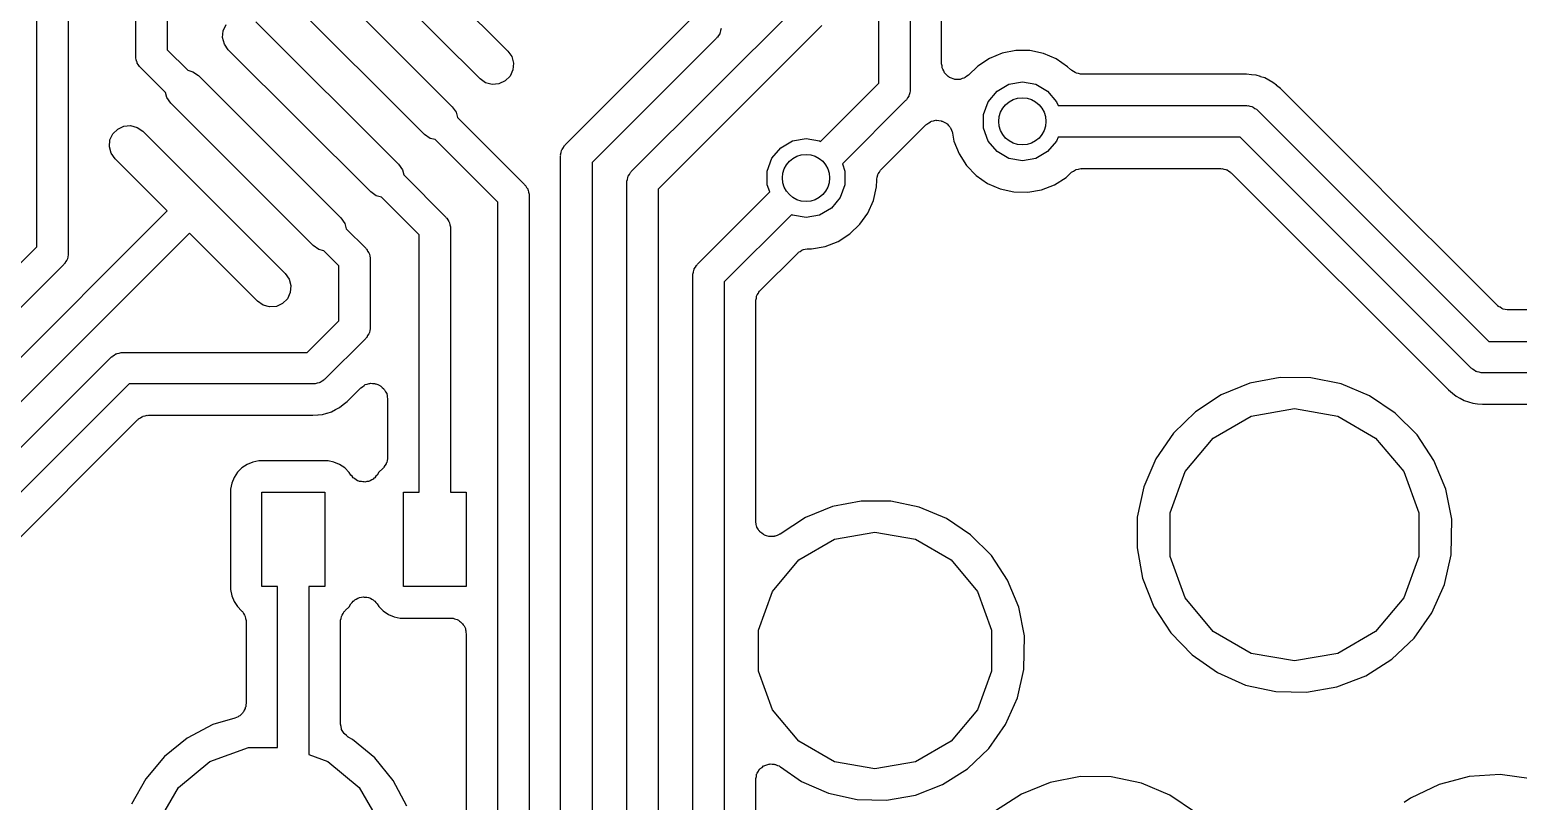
# Model space of a CAD drawing. Extents: x 69.6 to 139.6, y -158 to -61.
# Drawn here: x 106.91 to 116.38, y -113.48 to -108.57 of the extents above; entities that cross this region are included whole.
import ezdxf

# ---------------------------------------------------------------- set-up
doc = ezdxf.new("R2010")
doc.units = 0
doc.header["$MEASUREMENT"] = 0
doc.layers.add('BLACK', color=7, linetype='CONTINUOUS')

msp = doc.modelspace()

# ---------------------------------------------------------------- linework, layer by layer
at = {"layer": 'Black'}
for p, q in [((106.96, -109.949), (106.96, -105.315)), ((107.16, -105.356), (107.16, -109.99)), ((107.589, -108.736), (107.589, -105.461)), ((107.789, -105.503), (107.789, -108.695)), ((112.512, -107.106), (112.512, -108.947)), ((112.312, -108.906), (112.312, -107.147)), ((109.048, -107.797), (109.954, -108.703)), ((112.712, -108.784), (112.712, -107.95)), ((109.778, -108.879), (108.872, -107.973)), ((108.695, -108.151), (109.6, -109.057)), ((109.424, -109.233), (108.518, -108.327)), ((110.739, -109.469), (111.78, -108.429)), ((108.145, -108.573), (108.163, -108.534)), ((108.353, -108.517), (109.259, -109.423)), ((110.319, -109.299), (111.11, -108.509)), ((108.141, -108.616), (108.145, -108.573)), ((108.152, -108.658), (108.141, -108.616)), ((111.281, -108.621), (110.49, -109.411)), ((111.951, -108.541), (110.91, -109.581)), ((111.283, -108.617), (111.281, -108.621)), ((111.287, -108.614), (111.283, -108.617)), ((111.293, -108.603), (111.287, -108.614)), ((111.301, -108.592), (111.293, -108.603)), ((111.302, -108.588), (111.301, -108.592)), ((111.304, -108.584), (111.302, -108.588)), ((111.306, -108.571), (111.304, -108.584)), ((111.31, -108.559), (111.306, -108.571)), ((107.789, -108.695), (107.919, -108.825)), ((108.177, -108.694), (108.152, -108.658)), ((109.083, -109.599), (108.177, -108.694)), ((109.954, -108.703), (109.979, -108.738)), ((113.097, -108.716), (113.016, -108.749)), ((113.184, -108.7), (113.097, -108.716)), ((113.272, -108.7), (113.184, -108.7)), ((113.359, -108.718), (113.272, -108.7)), ((113.44, -108.752), (113.359, -108.718)), ((107.589, -108.741), (107.589, -108.736)), ((107.589, -108.745), (107.589, -108.741)), ((107.592, -108.758), (107.589, -108.745)), ((107.595, -108.771), (107.592, -108.758)), ((107.597, -108.774), (107.595, -108.771)), ((107.598, -108.779), (107.597, -108.774)), ((107.605, -108.789), (107.598, -108.779)), ((107.612, -108.801), (107.605, -108.789)), ((107.615, -108.804), (107.612, -108.801)), ((107.618, -108.807), (107.615, -108.804)), ((107.777, -108.967), (107.618, -108.807)), ((109.979, -108.738), (109.99, -108.78)), ((109.99, -108.78), (109.986, -108.823)), ((112.715, -108.796), (112.712, -108.784)), ((112.716, -108.809), (112.715, -108.796)), ((112.718, -108.813), (112.716, -108.809)), ((112.719, -108.818), (112.718, -108.813)), ((112.725, -108.829), (112.719, -108.818)), ((112.942, -108.798), (112.882, -108.856)), ((113.016, -108.749), (112.942, -108.798)), ((113.513, -108.802), (113.44, -108.752)), ((113.532, -108.82), (113.513, -108.802)), ((107.919, -108.825), (107.951, -108.834)), ((107.951, -108.834), (107.987, -108.859)), ((107.987, -108.859), (108.893, -109.764)), ((109.813, -108.904), (109.778, -108.879)), ((109.855, -108.915), (109.813, -108.904)), ((109.898, -108.911), (109.855, -108.915)), ((109.937, -108.893), (109.898, -108.911)), ((109.968, -108.862), (109.937, -108.893)), ((109.986, -108.823), (109.968, -108.862)), ((111.941, -109.277), (112.312, -108.906)), ((112.73, -108.841), (112.725, -108.829)), ((112.733, -108.844), (112.73, -108.841)), ((112.736, -108.848), (112.733, -108.844)), ((112.746, -108.856), (112.736, -108.848)), ((112.754, -108.865), (112.746, -108.856)), ((112.759, -108.868), (112.754, -108.865)), ((112.762, -108.871), (112.759, -108.868)), ((112.774, -108.875), (112.762, -108.871)), ((112.786, -108.88), (112.774, -108.875)), ((112.791, -108.881), (112.786, -108.88)), ((112.795, -108.883), (112.791, -108.881)), ((112.808, -108.883), (112.795, -108.883)), ((112.82, -108.884), (112.808, -108.883)), ((112.825, -108.883), (112.82, -108.884)), ((112.83, -108.883), (112.825, -108.883)), ((112.842, -108.878), (112.83, -108.883)), ((112.854, -108.875), (112.842, -108.878)), ((112.858, -108.872), (112.854, -108.875)), ((112.862, -108.871), (112.858, -108.872)), ((112.872, -108.863), (112.862, -108.871)), ((112.882, -108.856), (112.872, -108.863)), ((113.139, -108.914), (113.225, -108.899)), ((113.225, -108.899), (113.311, -108.914)), ((113.536, -108.823), (113.532, -108.82)), ((113.539, -108.827), (113.536, -108.823)), ((113.55, -108.833), (113.539, -108.827)), ((113.56, -108.84), (113.55, -108.833)), ((113.565, -108.842), (113.56, -108.84)), ((113.569, -108.844), (113.565, -108.842)), ((113.581, -108.846), (113.569, -108.844)), ((113.594, -108.85), (113.581, -108.846)), ((113.598, -108.849), (113.594, -108.85)), ((113.603, -108.85), (113.598, -108.849)), ((114.65, -108.85), (113.603, -108.85)), ((114.681, -108.854), (114.65, -108.85)), ((114.682, -108.854), (114.681, -108.854)), ((114.711, -108.857), (114.682, -108.854)), ((114.682, -108.854), (114.682, -108.854)), ((114.738, -108.865), (114.711, -108.857)), ((114.739, -108.865), (114.738, -108.865)), ((114.739, -108.866), (114.739, -108.865)), ((114.767, -108.874), (114.739, -108.866)), ((114.792, -108.888), (114.767, -108.874)), ((114.793, -108.888), (114.792, -108.888)), ((114.792, -108.888), (114.792, -108.888)), ((114.818, -108.902), (114.793, -108.888)), ((114.84, -108.92), (114.818, -108.902)), ((107.786, -108.999), (107.777, -108.967)), ((107.811, -109.035), (107.786, -108.999)), ((112.496, -109), (112.489, -109.012)), ((112.503, -108.99), (112.496, -109)), ((112.504, -108.986), (112.503, -108.99)), ((112.506, -108.982), (112.504, -108.986)), ((112.509, -108.969), (112.506, -108.982)), ((112.512, -108.956), (112.509, -108.969)), ((112.512, -108.947), (112.512, -108.952)), ((112.512, -108.952), (112.512, -108.956)), ((113.008, -109.025), (113.064, -108.958)), ((113.064, -108.958), (113.139, -108.914)), ((113.311, -108.914), (113.386, -108.958)), ((113.386, -108.958), (113.442, -109.025)), ((114.84, -108.921), (114.84, -108.92)), ((114.841, -108.921), (114.84, -108.921)), ((114.866, -108.941), (114.841, -108.921)), ((115.495, -109.571), (114.866, -108.941)), ((108.717, -109.94), (107.811, -109.035)), ((109.6, -109.057), (109.625, -109.092)), ((109.625, -109.092), (109.634, -109.125)), ((112.483, -109.018), (112.081, -109.421)), ((112.486, -109.015), (112.483, -109.018)), ((112.489, -109.012), (112.486, -109.015)), ((112.978, -109.106), (113.008, -109.025)), ((113.442, -109.025), (113.452, -109.05)), ((113.452, -109.05), (114.65, -109.05)), ((114.65, -109.05), (114.654, -109.051)), ((114.654, -109.051), (114.659, -109.05)), ((114.659, -109.05), (114.671, -109.054)), ((114.671, -109.054), (114.684, -109.056)), ((114.684, -109.056), (114.688, -109.058)), ((114.688, -109.058), (114.692, -109.059)), ((114.692, -109.059), (114.703, -109.067)), ((114.703, -109.067), (114.714, -109.073)), ((114.714, -109.073), (114.717, -109.077)), ((114.717, -109.077), (114.721, -109.079)), ((114.721, -109.079), (116.191, -110.55)), ((107.474, -109.199), (107.513, -109.18)), ((107.513, -109.18), (107.556, -109.177)), ((107.556, -109.177), (107.598, -109.188)), ((107.598, -109.188), (107.633, -109.213)), ((109.634, -109.125), (110.061, -109.552)), ((112.328, -109.456), (112.612, -109.172)), ((112.612, -109.172), (112.615, -109.17)), ((112.615, -109.17), (112.618, -109.167)), ((112.618, -109.167), (112.63, -109.16)), ((112.63, -109.16), (112.641, -109.152)), ((112.641, -109.152), (112.644, -109.151)), ((112.644, -109.151), (112.648, -109.149)), ((112.648, -109.149), (112.661, -109.147)), ((112.661, -109.147), (112.674, -109.143)), ((112.674, -109.143), (112.678, -109.144)), ((112.678, -109.144), (112.682, -109.143)), ((112.682, -109.143), (112.695, -109.145)), ((112.695, -109.145), (112.709, -109.146)), ((112.709, -109.146), (112.712, -109.148)), ((112.712, -109.148), (112.716, -109.149)), ((112.716, -109.149), (112.728, -109.155)), ((112.728, -109.155), (112.74, -109.161)), ((112.74, -109.161), (112.743, -109.164)), ((112.743, -109.164), (112.747, -109.166)), ((112.747, -109.166), (112.755, -109.176)), ((112.755, -109.176), (112.765, -109.185)), ((112.765, -109.185), (112.766, -109.189)), ((112.766, -109.189), (112.769, -109.192)), ((112.769, -109.192), (112.774, -109.205)), ((112.978, -109.194), (112.978, -109.106)), ((113.008, -109.275), (112.978, -109.194)), ((107.421, -109.311), (107.425, -109.268)), ((107.425, -109.268), (107.443, -109.229)), ((107.443, -109.229), (107.474, -109.199)), ((107.633, -109.213), (108.539, -110.118)), ((109.46, -109.258), (109.424, -109.233)), ((109.492, -109.266), (109.46, -109.258)), ((109.89, -109.664), (109.492, -109.266)), ((111.689, -109.318), (111.764, -109.274)), ((111.764, -109.274), (111.85, -109.259)), ((111.85, -109.259), (111.936, -109.274)), ((111.936, -109.274), (111.941, -109.277)), ((112.774, -109.205), (112.779, -109.217)), ((112.779, -109.217), (112.78, -109.221)), ((112.78, -109.221), (112.781, -109.225)), ((112.781, -109.225), (112.79, -109.275)), ((112.79, -109.275), (112.823, -109.357)), ((113.064, -109.342), (113.008, -109.275)), ((113.442, -109.275), (113.386, -109.342)), ((113.452, -109.25), (113.442, -109.275)), ((114.609, -109.25), (113.452, -109.25)), ((116.079, -110.721), (114.609, -109.25)), ((107.432, -109.353), (107.421, -109.311)), ((107.457, -109.389), (107.432, -109.353)), ((110.29, -109.361), (110.294, -109.349)), ((110.291, -109.366), (110.29, -109.361)), ((110.29, -109.37), (110.291, -109.366)), ((110.29, -115.229), (110.29, -109.37)), ((110.294, -109.349), (110.296, -109.336)), ((110.296, -109.336), (110.298, -109.332)), ((110.298, -109.332), (110.299, -109.328)), ((110.299, -109.328), (110.307, -109.317)), ((110.307, -109.317), (110.313, -109.306)), ((110.313, -109.306), (110.317, -109.303)), ((110.317, -109.303), (110.319, -109.299)), ((111.603, -109.466), (111.633, -109.385)), ((111.633, -109.385), (111.689, -109.318)), ((112.823, -109.357), (112.871, -109.431)), ((113.139, -109.386), (113.064, -109.342)), ((113.225, -109.401), (113.139, -109.386)), ((113.311, -109.386), (113.225, -109.401)), ((113.386, -109.342), (113.311, -109.386)), ((107.789, -109.72), (107.457, -109.389)), ((109.259, -109.423), (109.284, -109.459)), ((109.284, -109.459), (109.293, -109.491)), ((110.49, -109.411), (110.49, -115.27)), ((110.727, -109.487), (110.733, -109.476)), ((110.733, -109.476), (110.737, -109.473)), ((110.737, -109.473), (110.739, -109.469)), ((111.603, -109.554), (111.603, -109.466)), ((112.081, -109.421), (112.097, -109.466)), ((112.097, -109.466), (112.097, -109.554)), ((112.308, -109.484), (112.316, -109.473)), ((112.316, -109.473), (112.323, -109.461)), ((112.323, -109.461), (112.326, -109.459)), ((112.326, -109.459), (112.328, -109.456)), ((112.871, -109.431), (112.932, -109.494)), ((113.503, -109.506), (113.534, -109.478)), ((113.534, -109.478), (113.536, -109.476)), ((113.536, -109.476), (113.538, -109.473)), ((113.538, -109.473), (113.551, -109.466)), ((113.551, -109.466), (113.562, -109.458)), ((113.562, -109.458), (113.566, -109.458)), ((113.566, -109.458), (113.568, -109.456)), ((113.568, -109.456), (113.582, -109.454)), ((113.582, -109.454), (113.596, -109.45)), ((113.596, -109.45), (113.599, -109.451)), ((113.599, -109.451), (113.603, -109.45)), ((113.603, -109.45), (114.484, -109.45)), ((114.484, -109.45), (114.489, -109.451)), ((114.489, -109.451), (114.493, -109.45)), ((114.493, -109.45), (114.506, -109.454)), ((114.506, -109.454), (114.519, -109.456)), ((114.519, -109.456), (114.522, -109.458)), ((114.522, -109.458), (114.527, -109.459)), ((114.527, -109.459), (114.537, -109.467)), ((114.537, -109.467), (114.549, -109.473)), ((114.549, -109.473), (114.551, -109.477)), ((114.551, -109.477), (114.555, -109.479)), ((114.555, -109.479), (115.934, -110.859)), ((109.293, -109.491), (109.56, -109.759)), ((110.061, -109.552), (110.063, -109.555)), ((110.063, -109.555), (110.067, -109.558)), ((110.067, -109.558), (110.073, -109.57)), ((110.073, -109.57), (110.081, -109.58)), ((110.71, -109.531), (110.714, -109.519)), ((110.711, -109.536), (110.71, -109.531)), ((110.71, -109.54), (110.711, -109.536)), ((110.71, -115.539), (110.71, -109.54)), ((110.714, -109.519), (110.716, -109.506)), ((110.716, -109.506), (110.718, -109.502)), ((110.718, -109.502), (110.719, -109.498)), ((110.719, -109.498), (110.727, -109.487)), ((111.619, -109.599), (111.603, -109.554)), ((112.097, -109.554), (112.067, -109.635)), ((112.279, -109.653), (112.298, -109.567)), ((112.298, -109.567), (112.299, -109.525)), ((112.299, -109.518), (112.303, -109.505)), ((112.3, -109.522), (112.299, -109.518)), ((112.299, -109.525), (112.3, -109.522)), ((112.303, -109.505), (112.306, -109.491)), ((112.306, -109.491), (112.307, -109.488)), ((112.307, -109.488), (112.308, -109.484)), ((112.932, -109.494), (113.004, -109.545)), ((113.004, -109.545), (113.085, -109.58)), ((113.347, -109.586), (113.429, -109.554)), ((113.429, -109.554), (113.503, -109.506)), ((115.524, -109.6), (115.495, -109.571)), ((109.118, -109.624), (109.083, -109.599)), ((109.151, -109.633), (109.118, -109.624)), ((109.39, -109.871), (109.151, -109.633)), ((109.89, -114.899), (109.89, -109.664)), ((110.081, -109.58), (110.082, -109.585)), ((110.082, -109.585), (110.084, -109.588)), ((110.084, -109.588), (110.086, -109.601)), ((110.086, -109.601), (110.09, -109.614)), ((110.09, -109.614), (110.089, -109.618)), ((110.089, -109.618), (110.09, -109.623)), ((110.09, -109.623), (110.09, -114.94)), ((110.91, -109.581), (110.91, -115.58)), ((111.159, -110.059), (111.619, -109.599)), ((112.067, -109.635), (112.011, -109.702)), ((112.243, -109.733), (112.279, -109.653)), ((113.085, -109.58), (113.171, -109.599)), ((113.171, -109.599), (113.26, -109.601)), ((113.26, -109.601), (113.347, -109.586)), ((116.11, -110.185), (115.524, -109.6)), ((115.524, -109.6), (115.524, -109.6)), ((104.379, -113.129), (107.789, -109.72)), ((108.893, -109.764), (108.917, -109.8)), ((109.56, -109.759), (109.563, -109.763)), ((109.563, -109.763), (109.566, -109.766)), ((111.759, -109.743), (111.33, -110.171)), ((111.764, -109.746), (111.759, -109.743)), ((111.85, -109.761), (111.764, -109.746)), ((111.936, -109.746), (111.85, -109.761)), ((112.011, -109.702), (111.936, -109.746)), ((112.192, -109.805), (112.243, -109.733)), ((108.917, -109.8), (108.926, -109.833)), ((108.926, -109.833), (109.051, -109.957)), ((109.566, -109.766), (109.573, -109.777)), ((109.573, -109.777), (109.58, -109.788)), ((109.58, -109.788), (109.581, -109.792)), ((109.581, -109.792), (109.584, -109.796)), ((109.584, -109.796), (109.586, -109.808)), ((109.586, -109.808), (109.589, -109.821)), ((109.589, -109.821), (109.589, -109.825)), ((109.589, -109.825), (109.59, -109.83)), ((109.59, -109.83), (109.59, -111.51)), ((112.128, -109.866), (112.192, -109.805)), ((104.259, -112.65), (106.96, -109.949)), ((107.93, -109.861), (104.55, -113.241)), ((108.363, -110.294), (107.93, -109.861)), ((108.752, -109.965), (108.717, -109.94)), ((109.39, -111.51), (109.39, -109.871)), ((111.885, -109.961), (111.972, -109.946)), ((111.972, -109.946), (112.054, -109.914)), ((112.054, -109.914), (112.128, -109.866)), ((107.143, -110.043), (107.137, -110.054)), ((107.151, -110.032), (107.143, -110.043)), ((107.152, -110.028), (107.151, -110.032)), ((107.154, -110.024), (107.152, -110.028)), ((107.156, -110.011), (107.154, -110.024)), ((107.16, -109.999), (107.156, -110.011)), ((107.16, -109.99), (107.159, -109.994)), ((107.159, -109.994), (107.16, -109.999)), ((108.785, -109.974), (108.752, -109.965)), ((108.88, -110.069), (108.785, -109.974)), ((109.051, -109.957), (109.053, -109.961)), ((109.053, -109.961), (109.057, -109.964)), ((109.057, -109.964), (109.063, -109.975)), ((109.063, -109.975), (109.071, -109.986)), ((109.071, -109.986), (109.072, -109.99)), ((109.072, -109.99), (109.074, -109.994)), ((109.074, -109.994), (109.076, -110.007)), ((109.076, -110.007), (109.08, -110.019)), ((109.08, -110.019), (109.079, -110.024)), ((109.079, -110.024), (109.08, -110.028)), ((109.08, -110.028), (109.08, -110.46)), ((111.559, -110.225), (111.795, -109.99)), ((111.795, -109.99), (111.799, -109.987)), ((111.799, -109.987), (111.803, -109.983)), ((111.803, -109.983), (111.813, -109.977)), ((111.813, -109.977), (111.823, -109.97)), ((111.823, -109.97), (111.828, -109.968)), ((111.828, -109.968), (111.833, -109.966)), ((111.833, -109.966), (111.845, -109.964)), ((111.845, -109.964), (111.857, -109.961)), ((111.857, -109.961), (111.862, -109.961)), ((111.862, -109.961), (111.867, -109.96)), ((111.867, -109.96), (111.885, -109.961)), ((107.131, -110.061), (104.371, -112.821)), ((107.133, -110.057), (107.131, -110.061)), ((107.137, -110.054), (107.133, -110.057)), ((108.539, -110.118), (108.564, -110.154)), ((108.88, -110.419), (108.88, -110.069)), ((111.13, -110.121), (111.134, -110.109)), ((111.131, -110.126), (111.13, -110.121)), ((111.13, -110.13), (111.131, -110.126)), ((111.13, -115.759), (111.13, -110.13)), ((111.134, -110.109), (111.136, -110.096)), ((111.136, -110.096), (111.138, -110.092)), ((111.138, -110.092), (111.139, -110.088)), ((111.139, -110.088), (111.147, -110.077)), ((111.147, -110.077), (111.153, -110.066)), ((111.153, -110.066), (111.157, -110.063)), ((111.157, -110.063), (111.159, -110.059)), ((108.564, -110.154), (108.575, -110.195)), ((108.575, -110.195), (108.571, -110.239)), ((111.33, -110.171), (111.33, -115.8)), ((111.547, -110.243), (111.553, -110.231)), ((111.553, -110.231), (111.557, -110.229)), ((111.557, -110.229), (111.559, -110.225)), ((116.139, -110.215), (116.11, -110.185)), ((116.245, -110.321), (116.139, -110.215)), ((108.398, -110.319), (108.363, -110.294)), ((108.44, -110.33), (108.398, -110.319)), ((108.483, -110.327), (108.44, -110.33)), ((108.522, -110.308), (108.483, -110.327)), ((108.553, -110.278), (108.522, -110.308)), ((108.571, -110.239), (108.553, -110.278)), ((111.53, -110.287), (111.534, -110.274)), ((111.531, -110.291), (111.53, -110.287)), ((111.53, -110.296), (111.531, -110.291)), ((111.53, -111.692), (111.53, -110.296)), ((111.534, -110.274), (111.536, -110.261)), ((111.536, -110.261), (111.538, -110.258)), ((111.538, -110.258), (111.539, -110.253)), ((111.539, -110.253), (111.547, -110.243)), ((116.249, -110.323), (116.245, -110.321)), ((116.251, -110.327), (116.249, -110.323)), ((116.263, -110.333), (116.251, -110.327)), ((108.679, -110.62), (108.88, -110.419)), ((116.273, -110.341), (116.263, -110.333)), ((116.278, -110.342), (116.273, -110.341)), ((116.281, -110.344), (116.278, -110.342)), ((116.294, -110.346), (116.281, -110.344)), ((116.307, -110.35), (116.294, -110.346)), ((116.311, -110.349), (116.307, -110.35)), ((116.316, -110.35), (116.311, -110.349)), ((116.54, -110.35), (116.316, -110.35)), ((109.063, -110.513), (109.057, -110.524)), ((109.071, -110.502), (109.063, -110.513)), ((109.072, -110.498), (109.071, -110.502)), ((109.074, -110.494), (109.072, -110.498)), ((109.076, -110.481), (109.074, -110.494)), ((109.08, -110.469), (109.076, -110.481)), ((109.08, -110.46), (109.079, -110.464)), ((109.079, -110.464), (109.08, -110.469)), ((109.051, -110.531), (108.791, -110.791)), ((109.053, -110.527), (109.051, -110.531)), ((109.057, -110.524), (109.053, -110.527)), ((116.191, -110.55), (118.8, -110.55)), ((104.754, -113.329), (107.434, -110.649)), ((107.434, -110.649), (107.438, -110.647)), ((107.438, -110.647), (107.441, -110.643)), ((107.441, -110.643), (107.452, -110.637)), ((107.452, -110.637), (107.463, -110.629)), ((107.463, -110.629), (107.467, -110.628)), ((107.467, -110.628), (107.471, -110.626)), ((107.471, -110.626), (107.484, -110.624)), ((107.484, -110.624), (107.496, -110.62)), ((107.496, -110.62), (107.501, -110.621)), ((107.501, -110.621), (107.505, -110.62)), ((107.505, -110.62), (108.679, -110.62)), ((108.773, -110.803), (108.762, -110.811)), ((108.784, -110.797), (108.773, -110.803)), ((108.787, -110.793), (108.784, -110.797)), ((108.791, -110.791), (108.787, -110.793)), ((114.864, -110.779), (114.671, -110.816)), ((115.06, -110.781), (114.864, -110.779)), ((115.252, -110.82), (115.06, -110.781)), ((116.083, -110.723), (116.079, -110.721)), ((116.086, -110.727), (116.083, -110.723)), ((116.097, -110.733), (116.086, -110.727)), ((116.108, -110.741), (116.097, -110.733)), ((116.112, -110.742), (116.108, -110.741)), ((116.116, -110.744), (116.112, -110.742)), ((116.129, -110.746), (116.116, -110.744)), ((116.141, -110.75), (116.129, -110.746)), ((116.146, -110.749), (116.141, -110.75)), ((116.15, -110.75), (116.146, -110.749)), ((118.759, -110.75), (116.15, -110.75)), ((107.546, -110.82), (104.925, -113.441)), ((108.72, -110.82), (107.546, -110.82)), ((108.724, -110.819), (108.72, -110.82)), ((108.729, -110.82), (108.724, -110.819)), ((108.741, -110.816), (108.729, -110.82)), ((108.754, -110.814), (108.741, -110.816)), ((108.758, -110.812), (108.754, -110.814)), ((108.762, -110.811), (108.758, -110.812)), ((108.932, -110.932), (109.019, -110.845)), ((109.019, -110.845), (109.03, -110.838)), ((109.03, -110.838), (109.04, -110.83)), ((109.04, -110.83), (109.044, -110.828)), ((109.044, -110.828), (109.047, -110.825)), ((109.047, -110.825), (109.06, -110.822)), ((109.06, -110.822), (109.072, -110.818)), ((109.072, -110.818), (109.077, -110.818)), ((109.077, -110.818), (109.081, -110.816)), ((109.081, -110.816), (109.094, -110.818)), ((109.094, -110.818), (109.107, -110.818)), ((109.107, -110.818), (109.111, -110.819)), ((109.111, -110.819), (109.115, -110.82)), ((109.115, -110.82), (109.127, -110.825)), ((109.127, -110.825), (109.14, -110.83)), ((109.14, -110.83), (109.143, -110.832)), ((109.143, -110.832), (109.147, -110.834)), ((109.147, -110.834), (109.156, -110.843)), ((109.156, -110.843), (109.166, -110.852)), ((109.166, -110.852), (109.168, -110.856)), ((109.168, -110.856), (109.171, -110.859)), ((109.171, -110.859), (109.177, -110.871)), ((109.177, -110.871), (109.184, -110.882)), ((109.184, -110.882), (109.184, -110.886)), ((109.184, -110.886), (109.186, -110.89)), ((109.186, -110.89), (109.187, -110.903)), ((114.489, -110.89), (114.325, -110.997)), ((114.671, -110.816), (114.489, -110.89)), ((115.433, -110.896), (115.252, -110.82)), ((115.596, -111.006), (115.433, -110.896)), ((115.934, -110.859), (115.959, -110.879)), ((115.959, -110.879), (115.96, -110.879)), ((115.96, -110.879), (115.96, -110.88)), ((115.96, -110.88), (115.982, -110.898)), ((115.982, -110.898), (116.007, -110.912)), ((108.833, -110.998), (108.858, -110.984)), ((108.858, -110.984), (108.859, -110.984)), ((108.859, -110.984), (108.885, -110.97)), ((108.859, -110.984), (108.859, -110.984)), ((108.885, -110.97), (108.907, -110.952)), ((108.907, -110.952), (108.907, -110.952)), ((108.907, -110.952), (108.908, -110.952)), ((108.908, -110.952), (108.932, -110.932)), ((108.932, -110.932), (108.932, -110.932)), ((109.187, -110.903), (109.19, -110.916)), ((109.19, -110.916), (109.19, -111.287)), ((114.68, -111.025), (114.955, -110.977)), ((114.955, -110.977), (115.23, -111.025)), ((116.007, -110.912), (116.008, -110.912)), ((116.008, -110.912), (116.008, -110.912)), ((116.008, -110.912), (116.033, -110.926)), ((116.033, -110.926), (116.061, -110.934)), ((116.061, -110.934), (116.061, -110.935)), ((116.061, -110.935), (116.062, -110.935)), ((116.062, -110.935), (116.089, -110.943)), ((116.089, -110.943), (116.118, -110.946)), ((116.118, -110.946), (116.118, -110.946)), ((116.118, -110.946), (116.119, -110.946)), ((116.119, -110.946), (116.15, -110.95)), ((116.15, -110.95), (116.668, -110.95)), ((105.895, -112.755), (107.6, -111.049)), ((107.6, -111.049), (107.604, -111.047)), ((107.604, -111.047), (107.606, -111.043)), ((107.606, -111.043), (107.618, -111.037)), ((107.618, -111.037), (107.628, -111.029)), ((107.628, -111.029), (107.633, -111.028)), ((107.633, -111.028), (107.636, -111.026)), ((107.636, -111.026), (107.649, -111.024)), ((107.649, -111.024), (107.662, -111.02)), ((107.662, -111.02), (107.666, -111.021)), ((107.666, -111.021), (107.671, -111.02)), ((107.671, -111.02), (108.715, -111.02)), ((108.715, -111.02), (108.747, -111.017)), ((108.747, -111.017), (108.748, -111.017)), ((108.748, -111.017), (108.777, -111.014)), ((108.748, -111.017), (108.748, -111.017)), ((108.777, -111.014), (108.804, -111.006)), ((108.804, -111.006), (108.805, -111.006)), ((108.805, -111.006), (108.833, -110.998)), ((108.805, -111.006), (108.805, -111.006)), ((114.325, -110.997), (114.185, -111.134)), ((114.439, -111.165), (114.68, -111.025)), ((115.23, -111.025), (115.471, -111.165)), ((115.734, -111.145), (115.596, -111.006)), ((114.185, -111.134), (114.074, -111.296)), ((114.26, -111.378), (114.439, -111.165)), ((115.471, -111.165), (115.65, -111.378)), ((115.842, -111.308), (115.734, -111.145)), ((108.264, -111.355), (108.236, -111.382)), ((108.297, -111.333), (108.264, -111.355)), ((108.333, -111.318), (108.297, -111.333)), ((108.371, -111.31), (108.333, -111.318)), ((108.762, -111.31), (108.371, -111.31)), ((108.811, -111.31), (108.762, -111.31)), ((108.849, -111.318), (108.811, -111.31)), ((108.885, -111.333), (108.849, -111.318)), ((108.918, -111.355), (108.885, -111.333)), ((108.946, -111.383), (108.918, -111.355)), ((109.16, -111.358), (109.135, -111.382)), ((109.163, -111.354), (109.16, -111.358)), ((109.166, -111.351), (109.163, -111.354)), ((109.173, -111.34), (109.166, -111.351)), ((109.18, -111.329), (109.173, -111.34)), ((109.181, -111.325), (109.18, -111.329)), ((109.184, -111.321), (109.181, -111.325)), ((109.186, -111.308), (109.184, -111.321)), ((109.189, -111.296), (109.186, -111.308)), ((109.19, -111.287), (109.189, -111.291)), ((109.189, -111.291), (109.189, -111.296)), ((114.074, -111.296), (113.997, -111.476)), ((115.917, -111.49), (115.842, -111.308)), ((108.199, -111.451), (108.191, -111.489)), ((108.214, -111.415), (108.199, -111.451)), ((108.236, -111.382), (108.214, -111.415)), ((108.957, -111.4), (108.946, -111.383)), ((108.964, -111.408), (108.957, -111.4)), ((108.971, -111.417), (108.964, -111.408)), ((108.976, -111.42), (108.971, -111.417)), ((108.981, -111.425), (108.976, -111.42)), ((108.99, -111.43), (108.981, -111.425)), ((108.999, -111.436), (108.99, -111.43)), ((109.006, -111.438), (108.999, -111.436)), ((109.012, -111.441), (109.006, -111.438)), ((109.023, -111.442), (109.012, -111.441)), ((109.033, -111.444), (109.023, -111.442)), ((109.04, -111.444), (109.033, -111.444)), ((109.046, -111.445), (109.04, -111.444)), ((109.057, -111.442), (109.046, -111.445)), ((109.068, -111.441), (109.057, -111.442)), ((109.074, -111.438), (109.068, -111.441)), ((109.08, -111.436), (109.074, -111.438)), ((109.089, -111.43), (109.08, -111.436)), ((109.099, -111.426), (109.089, -111.43)), ((109.103, -111.421), (109.099, -111.426)), ((109.109, -111.417), (109.103, -111.421)), ((109.115, -111.408), (109.109, -111.417)), ((109.123, -111.401), (109.115, -111.408)), ((109.135, -111.382), (109.123, -111.401)), ((114.164, -111.641), (114.26, -111.378)), ((115.65, -111.378), (115.746, -111.641)), ((108.191, -111.489), (108.191, -111.538)), ((108.191, -111.538), (108.191, -112.129)), ((108.391, -112.11), (108.391, -111.51)), ((108.391, -111.51), (108.79, -111.51)), ((108.79, -111.51), (108.79, -112.11)), ((109.29, -112.11), (109.29, -111.51)), ((109.29, -111.51), (109.39, -111.51)), ((109.59, -111.51), (109.689, -111.51)), ((109.689, -111.51), (109.689, -112.11)), ((113.997, -111.476), (113.956, -111.668)), ((115.955, -111.681), (115.917, -111.49)), ((112.018, -111.601), (111.846, -111.671)), ((112.201, -111.566), (112.018, -111.601)), ((112.388, -111.567), (112.201, -111.566)), ((112.57, -111.605), (112.388, -111.567)), ((112.742, -111.677), (112.57, -111.605)), ((114.164, -111.919), (114.164, -111.641)), ((115.746, -111.641), (115.746, -111.919)), ((111.53, -111.695), (111.53, -111.692)), ((111.53, -111.698), (111.53, -111.695)), ((111.533, -111.712), (111.53, -111.698)), ((111.536, -111.726), (111.533, -111.712)), ((111.537, -111.729), (111.536, -111.726)), ((111.538, -111.732), (111.537, -111.729)), ((111.546, -111.744), (111.538, -111.732)), ((111.553, -111.757), (111.546, -111.744)), ((111.846, -111.671), (111.685, -111.776)), ((112.896, -111.781), (112.742, -111.677)), ((113.956, -111.668), (113.954, -111.864)), ((115.952, -111.907), (115.955, -111.681)), ((111.556, -111.758), (111.553, -111.757)), ((111.557, -111.761), (111.556, -111.758)), ((111.569, -111.77), (111.557, -111.761)), ((111.58, -111.779), (111.569, -111.77)), ((111.583, -111.78), (111.58, -111.779)), ((111.585, -111.782), (111.583, -111.78)), ((111.599, -111.786), (111.585, -111.782)), ((111.613, -111.791), (111.599, -111.786)), ((111.615, -111.791), (111.613, -111.791)), ((111.618, -111.792), (111.615, -111.791)), ((111.633, -111.791), (111.618, -111.792)), ((111.647, -111.791), (111.633, -111.791)), ((111.65, -111.79), (111.647, -111.791)), ((111.653, -111.79), (111.65, -111.79)), ((111.666, -111.784), (111.653, -111.79)), ((111.68, -111.779), (111.666, -111.784)), ((111.682, -111.777), (111.68, -111.779)), ((111.685, -111.776), (111.682, -111.777)), ((111.804, -111.94), (112.031, -111.809)), ((112.031, -111.809), (112.288, -111.764)), ((112.288, -111.764), (112.545, -111.809)), ((112.545, -111.809), (112.772, -111.94)), ((113.028, -111.913), (112.896, -111.781)), ((111.636, -112.14), (111.804, -111.94)), ((112.772, -111.94), (112.94, -112.14)), ((113.131, -112.068), (113.028, -111.913)), ((113.954, -111.864), (113.989, -112.057)), ((114.26, -112.182), (114.164, -111.919)), ((115.746, -111.919), (115.65, -112.182)), ((115.908, -112.097), (115.952, -111.907)), ((108.191, -112.129), (108.199, -112.168)), ((108.49, -112.11), (108.391, -112.11)), ((108.49, -113.133), (108.49, -112.11)), ((108.79, -112.11), (108.69, -112.11)), ((108.69, -112.11), (108.69, -113.178)), ((109.689, -112.11), (109.29, -112.11)), ((113.202, -112.241), (113.131, -112.068)), ((113.989, -112.057), (114.061, -112.239)), ((115.829, -112.276), (115.908, -112.097)), ((108.199, -112.168), (108.214, -112.204)), ((108.214, -112.204), (108.235, -112.237)), ((108.945, -112.238), (108.957, -112.219)), ((108.957, -112.219), (108.965, -112.212)), ((108.965, -112.212), (108.971, -112.203)), ((108.971, -112.203), (108.977, -112.199)), ((108.977, -112.199), (108.981, -112.194)), ((108.981, -112.194), (108.991, -112.19)), ((108.991, -112.19), (109, -112.184)), ((109, -112.184), (109.006, -112.182)), ((109.006, -112.182), (109.012, -112.179)), ((109.012, -112.179), (109.023, -112.178)), ((109.023, -112.178), (109.034, -112.175)), ((109.034, -112.175), (109.04, -112.176)), ((109.04, -112.176), (109.047, -112.176)), ((109.047, -112.176), (109.057, -112.178)), ((109.057, -112.178), (109.068, -112.179)), ((109.068, -112.179), (109.074, -112.182)), ((109.074, -112.182), (109.081, -112.184)), ((109.081, -112.184), (109.09, -112.19)), ((109.09, -112.19), (109.099, -112.195)), ((109.099, -112.195), (109.104, -112.2)), ((109.104, -112.2), (109.109, -112.203)), ((109.109, -112.203), (109.116, -112.212)), ((109.116, -112.212), (109.123, -112.22)), ((109.123, -112.22), (109.134, -112.237)), ((111.547, -112.386), (111.636, -112.14)), ((112.94, -112.14), (113.029, -112.386)), ((114.439, -112.395), (114.26, -112.182)), ((115.65, -112.182), (115.471, -112.395)), ((108.235, -112.237), (108.261, -112.263)), ((108.261, -112.263), (108.264, -112.266)), ((108.264, -112.266), (108.267, -112.269)), ((108.267, -112.269), (108.274, -112.281)), ((108.274, -112.281), (108.281, -112.292)), ((108.281, -112.292), (108.282, -112.296)), ((108.282, -112.296), (108.284, -112.299)), ((108.284, -112.299), (108.287, -112.312)), ((108.287, -112.312), (108.29, -112.325)), ((108.891, -112.324), (108.894, -112.312)), ((108.894, -112.312), (108.896, -112.299)), ((108.896, -112.299), (108.899, -112.295)), ((108.899, -112.295), (108.9, -112.291)), ((108.9, -112.291), (108.907, -112.28)), ((108.907, -112.28), (108.914, -112.269)), ((108.914, -112.269), (108.917, -112.266)), ((108.917, -112.266), (108.92, -112.262)), ((108.92, -112.262), (108.945, -112.238)), ((109.134, -112.237), (109.162, -112.265)), ((109.162, -112.265), (109.195, -112.287)), ((109.195, -112.287), (109.231, -112.302)), ((109.231, -112.302), (109.269, -112.31)), ((109.269, -112.31), (109.318, -112.31)), ((109.318, -112.31), (109.59, -112.31)), ((109.59, -112.31), (109.599, -112.311)), ((109.599, -112.311), (109.607, -112.311)), ((109.607, -112.311), (109.616, -112.314)), ((109.616, -112.314), (109.624, -112.316)), ((109.624, -112.316), (109.632, -112.32)), ((113.238, -112.423), (113.202, -112.241)), ((114.061, -112.239), (114.168, -112.404)), ((115.716, -112.437), (115.829, -112.276)), ((108.29, -112.325), (108.29, -112.329)), ((108.29, -112.329), (108.29, -112.333)), ((108.29, -112.333), (108.29, -112.851)), ((108.89, -112.333), (108.891, -112.329)), ((108.89, -112.981), (108.89, -112.333)), ((108.891, -112.329), (108.891, -112.324)), ((109.632, -112.32), (109.64, -112.323)), ((109.64, -112.323), (109.647, -112.329)), ((109.647, -112.329), (109.654, -112.333)), ((109.654, -112.333), (109.66, -112.34)), ((109.66, -112.34), (109.667, -112.346)), ((109.667, -112.346), (109.671, -112.353)), ((109.671, -112.353), (109.677, -112.36)), ((109.677, -112.36), (109.68, -112.368)), ((109.68, -112.368), (109.684, -112.376)), ((109.684, -112.376), (109.685, -112.384)), ((109.685, -112.384), (109.688, -112.392)), ((109.688, -112.392), (109.688, -112.401)), ((109.688, -112.401), (109.69, -112.41)), ((109.69, -112.41), (109.69, -114.774)), ((111.547, -112.647), (111.547, -112.386)), ((113.029, -112.386), (113.029, -112.647)), ((114.168, -112.404), (114.304, -112.545)), ((114.68, -112.535), (114.439, -112.395)), ((115.471, -112.395), (115.23, -112.535)), ((113.235, -112.637), (113.238, -112.423)), ((115.574, -112.572), (115.716, -112.437)), ((114.304, -112.545), (114.465, -112.657)), ((114.955, -112.583), (114.68, -112.535)), ((115.23, -112.535), (114.955, -112.583)), ((115.408, -112.677), (115.574, -112.572)), ((111.636, -112.893), (111.547, -112.647)), ((113.029, -112.647), (112.94, -112.893)), ((113.194, -112.818), (113.235, -112.637)), ((114.465, -112.657), (114.644, -112.736)), ((115.225, -112.748), (115.408, -112.677)), ((114.644, -112.736), (114.836, -112.778)), ((114.836, -112.778), (115.032, -112.782)), ((115.032, -112.782), (115.225, -112.748)), ((108.284, -112.886), (108.278, -112.896)), ((108.285, -112.88), (108.284, -112.886)), ((108.288, -112.875), (108.285, -112.88)), ((108.29, -112.851), (108.288, -112.863)), ((108.288, -112.863), (108.288, -112.875)), ((113.118, -112.988), (113.194, -112.818)), ((108.219, -112.947), (108.079, -112.988)), ((108.229, -112.942), (108.219, -112.947)), ((108.24, -112.938), (108.229, -112.942)), ((108.245, -112.934), (108.24, -112.938)), ((108.25, -112.932), (108.245, -112.934)), ((108.258, -112.923), (108.25, -112.932)), ((108.267, -112.916), (108.258, -112.923)), ((108.27, -112.911), (108.267, -112.916)), ((108.274, -112.907), (108.27, -112.911)), ((108.278, -112.896), (108.274, -112.907)), ((108.891, -112.982), (108.89, -112.981)), ((108.89, -112.984), (108.891, -112.982)), ((111.804, -113.093), (111.636, -112.893)), ((112.94, -112.893), (112.772, -113.093)), ((107.915, -113.074), (107.771, -113.19)), ((108.079, -112.988), (107.915, -113.074)), ((108.894, -113), (108.89, -112.984)), ((108.896, -113.015), (108.894, -113)), ((108.897, -113.016), (108.896, -113.015)), ((108.897, -113.018), (108.897, -113.016)), ((108.906, -113.031), (108.897, -113.018)), ((108.914, -113.045), (108.906, -113.031)), ((108.915, -113.046), (108.914, -113.045)), ((108.916, -113.047), (108.915, -113.046)), ((108.928, -113.057), (108.916, -113.047)), ((108.94, -113.068), (108.928, -113.057)), ((108.942, -113.068), (108.94, -113.068)), ((108.943, -113.069), (108.942, -113.068)), ((108.966, -113.082), (108.943, -113.069)), ((113.011, -113.14), (113.118, -112.988)), ((108.06, -113.222), (108.305, -113.133)), ((108.305, -113.133), (108.49, -113.133)), ((109.109, -113.2), (108.966, -113.082)), ((112.031, -113.224), (111.804, -113.093)), ((112.772, -113.093), (112.545, -113.224)), ((112.876, -113.269), (113.011, -113.14)), ((107.771, -113.19), (107.652, -113.332)), ((107.86, -113.389), (108.06, -113.222)), ((108.69, -113.178), (108.81, -113.222)), ((108.81, -113.222), (109.01, -113.389)), ((109.226, -113.343), (109.109, -113.2)), ((111.559, -113.268), (111.57, -113.26)), ((111.57, -113.26), (111.58, -113.251)), ((111.58, -113.251), (111.584, -113.25)), ((111.584, -113.25), (111.587, -113.248)), ((111.587, -113.248), (111.6, -113.244)), ((111.6, -113.244), (111.613, -113.24)), ((111.613, -113.24), (111.617, -113.24)), ((111.617, -113.24), (111.621, -113.238)), ((111.621, -113.238), (111.634, -113.24)), ((111.634, -113.24), (111.647, -113.24)), ((111.647, -113.24), (111.651, -113.241)), ((111.651, -113.241), (111.656, -113.241)), ((111.656, -113.241), (111.668, -113.247)), ((111.668, -113.247), (111.68, -113.251)), ((111.68, -113.251), (111.683, -113.254)), ((111.683, -113.254), (111.687, -113.256)), ((111.687, -113.256), (111.822, -113.35)), ((112.288, -113.269), (112.031, -113.224)), ((112.545, -113.224), (112.288, -113.269)), ((107.652, -113.332), (107.562, -113.495)), ((109.313, -113.507), (109.226, -113.343)), ((111.53, -113.33), (111.534, -113.317)), ((111.531, -113.334), (111.53, -113.33)), ((111.53, -113.338), (111.531, -113.334)), ((111.53, -115.8), (111.53, -113.338)), ((111.534, -113.317), (111.536, -113.304)), ((111.536, -113.304), (111.538, -113.3)), ((111.538, -113.3), (111.539, -113.296)), ((111.539, -113.296), (111.547, -113.285)), ((111.547, -113.285), (111.553, -113.274)), ((111.553, -113.274), (111.557, -113.271)), ((111.557, -113.271), (111.559, -113.268)), ((111.822, -113.35), (111.993, -113.424)), ((112.718, -113.369), (112.876, -113.269)), ((113.401, -113.356), (113.219, -113.43)), ((113.594, -113.319), (113.401, -113.356)), ((113.79, -113.321), (113.594, -113.319)), ((113.982, -113.36), (113.79, -113.321)), ((114.163, -113.436), (113.982, -113.36)), ((115.955, -113.347), (115.874, -113.368)), ((116.065, -113.318), (115.955, -113.347)), ((116.263, -113.306), (116.065, -113.318)), ((116.459, -113.333), (116.263, -113.306)), ((107.73, -113.615), (107.86, -113.389)), ((109.01, -113.389), (109.14, -113.615)), ((111.993, -113.424), (112.175, -113.464)), ((112.361, -113.468), (112.545, -113.436)), ((112.545, -113.436), (112.718, -113.369)), ((113.219, -113.43), (113.055, -113.537)), ((114.326, -113.546), (114.163, -113.436)), ((115.874, -113.368), (115.693, -113.456)), ((112.175, -113.464), (112.361, -113.468)), ((115.693, -113.456), (115.652, -113.483))]:
    msp.add_line(p, q, dxfattribs=at)
for centre in [(113.225, -109.15), (111.85, -109.51)]:
    msp.add_circle(centre, 0.15, dxfattribs=at)

doc.saveas('drawing.dxf')
